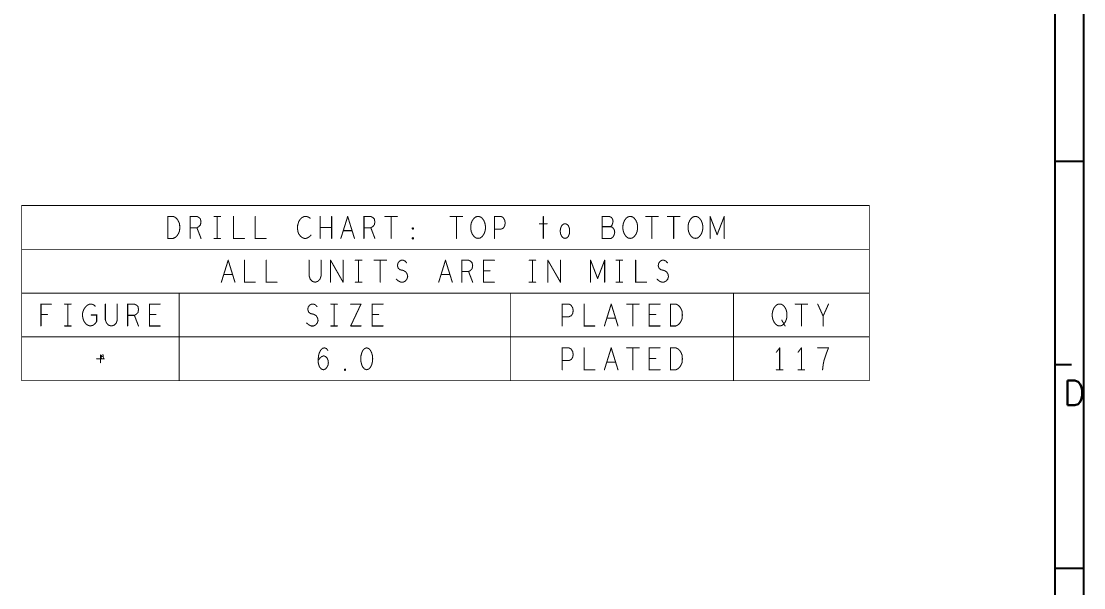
# Model space of a CAD drawing. Header units: millimetres. Extents: x 3362 to 3827, y -139 to 191.
# Drawn here: x 3673.3 to 3827.2, y -57.3 to 24.8 of the extents above; entities that cross this region are included whole.
import ezdxf

# ---------------------------------------------------------------- set-up
doc = ezdxf.new("R2010")
doc.units = ezdxf.units.MM
doc.header["$LTSCALE"] = 23.1
doc.linetypes.add('PHANTOM', pattern=[29.5, 9.5, -1.5, 3, -1.5, 3, -1.5, 9.5])
doc.layers.get('0').update_dxf_attribs({"linetype": 'CONTINUOUS'})
doc.layers.add('0PAPERF', color=2, linetype='PHANTOM', plot=False)
doc.styles.add('SIMPLEX', font='simplex.shx')

# ---------------------------------------------------------------- blocks, each defined once
blk = doc.blocks.new('PAD_R1')
at = {"const_width": 0.5}
blk.add_lwpolyline([(0.25, 0, 1), (-0.25, 0, 1)], format="xyb", close=True, dxfattribs=at)

msp = doc.modelspace()

# ---------------------------------------------------------------- linework, layer by layer
for p, q in [((3823.1, -133.51), (3823.1, 181.48)), ((3823.1, 4.52), (3827.23, 4.52)), ((3823.1, -24.97), (3825.46, -24.97)), ((3823.1, -54.46), (3827.23, -54.46))]:
    msp.add_line(p, q)
for points, const_width in [([(3673.31, -27.3), (3673.31, -1.9), (3796.15, -1.9), (3796.15, -27.3)], 0.127), ([(3694.5, -6.67), (3694.5, -3.49), (3695.28, -3.49), (3695.6, -3.65), (3695.83, -3.86), (3696.03, -4.18), (3696.19, -4.55), (3696.23, -5.08), (3696.19, -5.61), (3696.03, -5.98), (3695.83, -6.29), (3695.6, -6.51), (3695.28, -6.67)], 0.152), ([(3739.46, -6.67), (3739.14, -6.61), (3738.87, -6.4), (3738.63, -6.08), (3738.47, -5.71), (3738.39, -5.29), (3738.39, -4.87), (3738.47, -4.44), (3738.63, -4.07), (3738.87, -3.75), (3739.14, -3.54), (3739.46, -3.49), (3739.77, -3.54), (3740.05, -3.75), (3740.28, -4.07), (3740.44, -4.44), (3740.52, -4.87), (3740.52, -5.29), (3740.44, -5.71), (3740.28, -6.08), (3740.05, -6.4), (3739.77, -6.61)], 0.152), ([(3752.05, -6.67), (3751.82, -6.61), (3751.58, -6.4), (3751.42, -6.03), (3751.35, -5.61), (3751.42, -5.18), (3751.58, -4.81), (3751.82, -4.6), (3752.05, -4.55), (3752.29, -4.6), (3752.53, -4.81), (3752.68, -5.18), (3752.72, -5.61), (3752.68, -6.03), (3752.53, -6.4), (3752.29, -6.61)], 0.152), ([(3761.5, -6.67), (3761.19, -6.61), (3760.91, -6.4), (3760.68, -6.08), (3760.52, -5.71), (3760.44, -5.29), (3760.44, -4.87), (3760.52, -4.44), (3760.68, -4.07), (3760.91, -3.75), (3761.19, -3.54), (3761.5, -3.49), (3761.82, -3.54), (3762.09, -3.75), (3762.33, -4.07), (3762.49, -4.44), (3762.57, -4.87), (3762.57, -5.29), (3762.49, -5.71), (3762.33, -6.08), (3762.09, -6.4), (3761.82, -6.61)], 0.152), ([(3770.95, -6.67), (3770.64, -6.61), (3770.36, -6.4), (3770.13, -6.08), (3769.97, -5.71), (3769.89, -5.29), (3769.89, -4.87), (3769.97, -4.44), (3770.13, -4.07), (3770.36, -3.75), (3770.64, -3.54), (3770.95, -3.49), (3771.27, -3.54), (3771.54, -3.75), (3771.78, -4.07), (3771.94, -4.44), (3772.02, -4.87), (3772.02, -5.29), (3771.94, -5.71), (3771.78, -6.08), (3771.54, -6.4), (3771.27, -6.61)], 0.152), ([(3730.01, -5.34), (3729.93, -5.29), (3729.93, -5.18), (3730.01, -5.13), (3730.09, -5.18), (3730.09, -5.29)], 0.152), ([(3730.01, -6.77), (3729.93, -6.72), (3729.93, -6.61), (3730.01, -6.56), (3730.09, -6.61), (3730.09, -6.72)], 0.152), ([(3767.33, -19.37), (3767.33, -16.19), (3768.12, -16.19), (3768.43, -16.35), (3768.67, -16.56), (3768.87, -16.88), (3769.02, -17.25), (3769.06, -17.78), (3769.02, -18.31), (3768.87, -18.68), (3768.67, -18.99), (3768.43, -19.21), (3768.12, -19.37)], 0.152), ([(3783.16, -19.37), (3782.84, -19.31), (3782.57, -19.1), (3782.33, -18.78), (3782.17, -18.41), (3782.09, -17.99), (3782.09, -17.57), (3782.17, -17.14), (3782.33, -16.77), (3782.57, -16.45), (3782.84, -16.24), (3783.16, -16.19), (3783.47, -16.24), (3783.75, -16.45), (3783.98, -16.77), (3784.14, -17.14), (3784.22, -17.57), (3784.22, -17.99), (3784.14, -18.41), (3783.98, -18.78), (3783.75, -19.1), (3783.47, -19.31)], 0.152), ([(3723.31, -22.54), (3723, -22.65), (3722.76, -22.91), (3722.61, -23.23), (3722.49, -23.65), (3722.45, -24.13), (3722.49, -24.6), (3722.61, -25.03), (3722.76, -25.34), (3723, -25.61), (3723.31, -25.72), (3723.63, -25.61), (3723.87, -25.34), (3724.02, -25.03), (3724.14, -24.6), (3724.18, -24.13), (3724.14, -23.65), (3724.02, -23.23), (3723.87, -22.91), (3723.63, -22.65)], 0.152), ([(3767.33, -25.72), (3767.33, -22.54), (3768.12, -22.54), (3768.43, -22.7), (3768.67, -22.91), (3768.87, -23.23), (3769.02, -23.6), (3769.06, -24.13), (3769.02, -24.66), (3768.87, -25.03), (3768.67, -25.34), (3768.43, -25.56), (3768.12, -25.72)], 0.152), ([(3720.17, -25.82), (3720.09, -25.77), (3720.09, -25.66), (3720.17, -25.61), (3720.24, -25.66), (3720.24, -25.77)], 0.152)]:
    msp.add_lwpolyline(points, close=True, dxfattribs=dict(const_width=const_width))
for points, const_width in [([(3697.72, -6.67), (3697.72, -3.49), (3698.71, -3.49), (3699.02, -3.65), (3699.22, -3.86), (3699.3, -4.28), (3699.22, -4.71), (3698.98, -4.97), (3698.71, -5.13), (3697.72, -5.13)], 0.152), ([(3701.19, -3.49), (3702.13, -3.49)], 0.152), ([(3701.66, -3.49), (3701.66, -6.67)], 0.152), ([(3704.02, -3.49), (3704.02, -6.67), (3705.6, -6.67)], 0.152), ([(3707.17, -3.49), (3707.17, -6.67), (3708.75, -6.67)], 0.152), ([(3715.13, -3.75), (3714.89, -3.6), (3714.61, -3.49), (3714.3, -3.49), (3713.94, -3.65), (3713.67, -3.91), (3713.47, -4.23), (3713.31, -4.76), (3713.28, -5.24), (3713.35, -5.71), (3713.47, -6.03), (3713.71, -6.35), (3713.98, -6.56), (3714.26, -6.67), (3714.54, -6.67), (3714.81, -6.56), (3715.05, -6.4), (3715.24, -6.19)], 0.152), ([(3716.58, -6.67), (3716.58, -3.49)], 0.152), ([(3718.24, -3.49), (3718.24, -6.67)], 0.152), ([(3719.57, -6.67), (3720.56, -3.49)], 0.152), ([(3720.56, -3.49), (3721.54, -6.67)], 0.152), ([(3722.92, -6.67), (3722.92, -3.49), (3723.91, -3.49), (3724.22, -3.65), (3724.42, -3.86), (3724.5, -4.28), (3724.42, -4.71), (3724.18, -4.97), (3723.91, -5.13), (3722.92, -5.13)], 0.152), ([(3725.95, -3.49), (3727.76, -3.49)], 0.152), ([(3726.86, -3.49), (3726.86, -6.67)], 0.152), ([(3735.4, -3.49), (3737.21, -3.49)], 0.152), ([(3736.31, -3.49), (3736.31, -6.67)], 0.152), ([(3741.82, -6.67), (3741.82, -3.49), (3742.76, -3.49), (3743.08, -3.65), (3743.31, -4.02), (3743.39, -4.44), (3743.31, -4.87), (3743.12, -5.18), (3742.76, -5.34), (3741.82, -5.34)], 0.152), ([(3748.35, -4.55), (3749.46, -4.55)], 0.152), ([(3748.91, -3.49), (3748.91, -6.67)], 0.152), ([(3758.67, -4.97), (3758.83, -4.81), (3758.94, -4.55), (3759.02, -4.18), (3758.94, -3.86), (3758.79, -3.65), (3758.51, -3.49), (3757.45, -3.49), (3757.45, -6.67), (3758.75, -6.67), (3759.02, -6.45), (3759.18, -6.14), (3759.26, -5.77), (3759.18, -5.4), (3758.94, -5.08), (3758.67, -4.97), (3757.45, -4.97)], 0.152), ([(3763.75, -3.49), (3765.56, -3.49)], 0.152), ([(3764.65, -3.49), (3764.65, -6.67)], 0.152), ([(3766.9, -3.49), (3768.71, -3.49)], 0.152), ([(3767.8, -3.49), (3767.8, -6.67)], 0.152), ([(3773.08, -6.67), (3773.08, -3.49)], 0.152), ([(3773.08, -3.49), (3774.1, -6.14)], 0.152), ([(3774.1, -6.14), (3775.13, -3.49)], 0.152), ([(3775.13, -3.49), (3775.13, -6.67)], 0.152), ([(3698.71, -5.13), (3699.3, -6.67)], 0.152), ([(3718.24, -5.08), (3716.58, -5.08)], 0.152), ([(3721.19, -5.55), (3719.93, -5.55)], 0.152), ([(3723.91, -5.13), (3724.5, -6.67)], 0.152), ([(3701.19, -6.67), (3702.13, -6.67)], 0.152), ([(3673.31, -8.25), (3796.15, -8.25)], 0.127), ([(3702.25, -13.02), (3703.24, -9.84)], 0.152), ([(3703.24, -9.84), (3704.22, -13.02)], 0.152), ([(3705.6, -9.84), (3705.6, -13.02), (3707.17, -13.02)], 0.152), ([(3708.75, -9.84), (3708.75, -13.02), (3710.32, -13.02)], 0.152), ([(3714.97, -9.84), (3714.97, -12.12), (3715.13, -12.59), (3715.44, -12.91), (3715.83, -13.02), (3716.23, -12.91), (3716.54, -12.59), (3716.7, -12.12), (3716.7, -9.84)], 0.152), ([(3718.08, -13.02), (3718.08, -9.84)], 0.152), ([(3718.08, -9.84), (3719.89, -13.02)], 0.152), ([(3719.89, -13.02), (3719.89, -9.84)], 0.152), ([(3721.66, -9.84), (3722.61, -9.84)], 0.152), ([(3722.13, -9.84), (3722.13, -13.02)], 0.152), ([(3724.38, -9.84), (3726.19, -9.84)], 0.152), ([(3725.28, -9.84), (3725.28, -13.02)], 0.152), ([(3727.61, -12.59), (3727.92, -12.86), (3728.28, -13.02), (3728.59, -13.02), (3728.91, -12.86), (3729.14, -12.59), (3729.26, -12.22), (3729.18, -11.85), (3728.98, -11.53), (3728.63, -11.32), (3728.16, -11.22), (3727.88, -11), (3727.76, -10.63), (3727.84, -10.26), (3728.04, -10), (3728.31, -9.84), (3728.59, -9.84), (3728.87, -9.95), (3729.1, -10.21)], 0.152), ([(3733.75, -13.02), (3734.73, -9.84)], 0.152), ([(3734.73, -9.84), (3735.72, -13.02)], 0.152), ([(3737.09, -13.02), (3737.09, -9.84), (3738.08, -9.84), (3738.39, -10), (3738.59, -10.21), (3738.67, -10.63), (3738.59, -11.06), (3738.35, -11.32), (3738.08, -11.48), (3737.09, -11.48)], 0.152), ([(3741.82, -13.02), (3740.24, -13.02), (3740.24, -9.84), (3741.82, -9.84)], 0.152), ([(3746.86, -9.84), (3747.8, -9.84)], 0.152), ([(3747.33, -9.84), (3747.33, -13.02)], 0.152), ([(3749.57, -13.02), (3749.57, -9.84)], 0.152), ([(3749.57, -9.84), (3751.39, -13.02)], 0.152), ([(3751.39, -13.02), (3751.39, -9.84)], 0.152), ([(3755.76, -13.02), (3755.76, -9.84)], 0.152), ([(3755.76, -9.84), (3756.78, -12.49)], 0.152), ([(3756.78, -12.49), (3757.8, -9.84)], 0.152), ([(3757.8, -9.84), (3757.8, -13.02)], 0.152), ([(3759.46, -9.84), (3760.4, -9.84)], 0.152), ([(3759.93, -9.84), (3759.93, -13.02)], 0.152), ([(3762.29, -9.84), (3762.29, -13.02), (3763.87, -13.02)], 0.152), ([(3765.4, -12.59), (3765.72, -12.86), (3766.07, -13.02), (3766.39, -13.02), (3766.7, -12.86), (3766.94, -12.59), (3767.05, -12.22), (3766.98, -11.85), (3766.78, -11.53), (3766.42, -11.32), (3765.95, -11.22), (3765.68, -11), (3765.56, -10.63), (3765.64, -10.26), (3765.83, -10), (3766.11, -9.84), (3766.39, -9.84), (3766.66, -9.95), (3766.9, -10.21)], 0.152), ([(3703.87, -11.9), (3702.61, -11.9)], 0.152), ([(3735.36, -11.9), (3734.1, -11.9)], 0.152), ([(3738.08, -11.48), (3738.67, -13.02)], 0.152), ([(3741.19, -11.37), (3740.24, -11.37)], 0.152), ([(3721.66, -13.02), (3722.61, -13.02)], 0.152), ([(3746.86, -13.02), (3747.8, -13.02)], 0.152), ([(3759.46, -13.02), (3760.4, -13.02)], 0.152), ([(3673.31, -14.6), (3796.15, -14.6)], 0.127), ([(3696.15, -14.6), (3696.15, -27.3)], 0.127), ([(3744.18, -14.6), (3744.18, -27.3)], 0.127), ([(3776.46, -14.6), (3776.46, -27.3)], 0.127), ([(3676.11, -19.37), (3676.11, -16.19), (3677.61, -16.19)], 0.152), ([(3679.54, -16.19), (3680.48, -16.19)], 0.152), ([(3680.01, -16.19), (3680.01, -19.37)], 0.152), ([(3683.39, -17.78), (3684.18, -17.78), (3684.18, -18.73), (3683.94, -19.05), (3683.67, -19.26), (3683.28, -19.37), (3682.88, -19.26), (3682.61, -19.05), (3682.37, -18.73), (3682.21, -18.36), (3682.13, -17.94), (3682.13, -17.57), (3682.21, -17.25), (3682.37, -16.88), (3682.61, -16.56), (3682.84, -16.35), (3683.16, -16.19), (3683.43, -16.19), (3683.75, -16.3), (3683.98, -16.51)], 0.152), ([(3685.44, -16.19), (3685.44, -18.47), (3685.6, -18.94), (3685.91, -19.26), (3686.31, -19.37), (3686.7, -19.26), (3687.02, -18.94), (3687.17, -18.47), (3687.17, -16.19)], 0.152), ([(3688.67, -19.37), (3688.67, -16.19), (3689.65, -16.19), (3689.97, -16.35), (3690.17, -16.56), (3690.24, -16.98), (3690.17, -17.41), (3689.93, -17.67), (3689.65, -17.83), (3688.67, -17.83)], 0.152), ([(3693.39, -19.37), (3691.82, -19.37), (3691.82, -16.19), (3693.39, -16.19)], 0.152), ([(3714.61, -18.94), (3714.93, -19.21), (3715.28, -19.37), (3715.6, -19.37), (3715.91, -19.21), (3716.15, -18.94), (3716.27, -18.57), (3716.19, -18.2), (3715.99, -17.88), (3715.64, -17.67), (3715.17, -17.57), (3714.89, -17.35), (3714.77, -16.98), (3714.85, -16.61), (3715.05, -16.35), (3715.32, -16.19), (3715.6, -16.19), (3715.87, -16.3), (3716.11, -16.56)], 0.152), ([(3718.12, -16.19), (3719.06, -16.19)], 0.152), ([(3718.59, -16.19), (3718.59, -19.37)], 0.152), ([(3720.99, -16.19), (3722.49, -16.19)], 0.152), ([(3722.49, -16.19), (3720.99, -19.37)], 0.152), ([(3725.68, -19.37), (3724.1, -19.37), (3724.1, -16.19), (3725.68, -16.19)], 0.152), ([(3751.66, -19.37), (3751.66, -16.19), (3752.61, -16.19), (3752.92, -16.35), (3753.16, -16.72), (3753.24, -17.14), (3753.16, -17.57), (3752.96, -17.88), (3752.61, -18.04), (3751.66, -18.04)], 0.152), ([(3754.81, -16.19), (3754.81, -19.37), (3756.39, -19.37)], 0.152), ([(3757.76, -19.37), (3758.75, -16.19)], 0.152), ([(3758.75, -16.19), (3759.73, -19.37)], 0.152), ([(3760.99, -16.19), (3762.8, -16.19)], 0.152), ([(3761.9, -16.19), (3761.9, -19.37)], 0.152), ([(3765.83, -19.37), (3764.26, -19.37), (3764.26, -16.19), (3765.83, -16.19)], 0.152), ([(3785.4, -16.19), (3787.21, -16.19)], 0.152), ([(3786.31, -16.19), (3786.31, -19.37)], 0.152), ([(3789.46, -19.37), (3789.46, -17.94), (3788.67, -16.19)], 0.152), ([(3790.24, -16.19), (3789.46, -17.94)], 0.152), ([(3677.05, -17.72), (3676.11, -17.72)], 0.152), ([(3689.65, -17.83), (3690.24, -19.37)], 0.152), ([(3692.76, -17.72), (3691.82, -17.72)], 0.152), ([(3725.05, -17.72), (3724.1, -17.72)], 0.152), ([(3759.38, -18.25), (3758.12, -18.25)], 0.152), ([(3765.2, -17.72), (3764.26, -17.72)], 0.152), ([(3783.47, -18.52), (3783.94, -19.37)], 0.152), ([(3679.54, -19.37), (3680.48, -19.37)], 0.152), ([(3718.12, -19.37), (3719.06, -19.37)], 0.152), ([(3720.99, -19.37), (3722.49, -19.37)], 0.152), ([(3673.31, -20.95), (3796.15, -20.95)], 0.127), ([(3716.27, -24.39), (3716.54, -24.02), (3716.78, -23.81), (3717.09, -23.7), (3717.37, -23.81), (3717.57, -24.02), (3717.72, -24.34), (3717.76, -24.71), (3717.72, -25.03), (3717.57, -25.34), (3717.33, -25.61), (3717.05, -25.72), (3716.74, -25.61), (3716.46, -25.29), (3716.31, -24.82), (3716.27, -24.29), (3716.35, -23.6), (3716.46, -23.23), (3716.66, -22.86), (3716.94, -22.59), (3717.21, -22.54), (3717.49, -22.65), (3717.68, -22.91)], 0.152), ([(3751.66, -25.72), (3751.66, -22.54), (3752.61, -22.54), (3752.92, -22.7), (3753.16, -23.07), (3753.24, -23.49), (3753.16, -23.92), (3752.96, -24.23), (3752.61, -24.39), (3751.66, -24.39)], 0.152), ([(3754.81, -22.54), (3754.81, -25.72), (3756.39, -25.72)], 0.152), ([(3757.76, -25.72), (3758.75, -22.54)], 0.152), ([(3758.75, -22.54), (3759.73, -25.72)], 0.152), ([(3760.99, -22.54), (3762.8, -22.54)], 0.152), ([(3761.9, -22.54), (3761.9, -25.72)], 0.152), ([(3765.83, -25.72), (3764.26, -25.72), (3764.26, -22.54), (3765.83, -22.54)], 0.152), ([(3783.16, -22.54), (3782.68, -23.18)], 0.152), ([(3783.16, -25.72), (3783.16, -22.54)], 0.152), ([(3786.31, -22.54), (3785.83, -23.18)], 0.152), ([(3786.31, -25.72), (3786.31, -22.54)], 0.152), ([(3790.24, -22.54), (3788.67, -22.54)], 0.152), ([(3789.38, -25.72), (3789.46, -25.03), (3789.57, -24.45), (3789.73, -23.92), (3789.93, -23.33), (3790.24, -22.54)], 0.152), ([(3685.3, -24.13), (3684.16, -24.13)], 0.127), ([(3684.73, -23.56), (3684.73, -24.7)], 0.127), ([(3684.78, -23.92), (3684.9, -23.91)], 0.0955), ([(3684.78, -23.82), (3684.91, -23.84)], 0.0754), ([(3684.79, -23.77), (3684.91, -23.79)], 0.0754), ([(3684.81, -24.03), (3684.92, -23.98)], 0.0939), ([(3684.81, -23.69), (3684.93, -23.74)], 0.0727), ([(3684.83, -23.81), (3684.91, -23.9)], 0.0945), ([(3684.86, -23.61), (3684.96, -23.68)], 0.0818), ([(3684.88, -24.13), (3684.96, -24.03)], 0.0879), ([(3684.9, -23.75), (3684.97, -23.86)], 0.0687), ([(3684.93, -23.54), (3685, -23.64)], 0.0821), ([(3684.97, -24.18), (3685, -24.06)], 0.0785), ([(3684.98, -23.71), (3685.01, -23.84)], 0.0785), ([(3685.02, -23.5), (3685.04, -23.62)], 0.0672), ([(3685.08, -24.18), (3685.04, -24.06)], 0.0692), ([(3685.09, -23.71), (3685.05, -23.84)], 0.0695), ([(3685.16, -24.13), (3685.08, -24.04)], 0.0743), ([(3685.12, -23.5), (3685.08, -23.63)], 0.0695), ([(3685.17, -23.75), (3685.09, -23.85)], 0.0609), ([(3685.2, -23.55), (3685.11, -23.64)], 0.0675), ([(3685.22, -23.82), (3685.12, -23.89)], 0.0687), ([(3685.22, -24.07), (3685.12, -24)], 0.0687), ([(3685.26, -23.9), (3685.13, -23.92)], 0.0675), ([(3685.26, -23.99), (3685.13, -23.96)], 0.058), ([(3759.38, -24.6), (3758.12, -24.6)], 0.152), ([(3765.2, -24.07), (3764.26, -24.07)], 0.152), ([(3782.68, -25.72), (3783.63, -25.72)], 0.152), ([(3785.83, -25.72), (3786.78, -25.72)], 0.152)]:
    msp.add_lwpolyline(points, dxfattribs=dict(const_width=const_width))
at = {"layer": '0PAPERF'}
msp.add_line((3827.23, -139.45), (3827.23, 191.39), dxfattribs=at)

# ---------------------------------------------------------------- block references
for p, xscale, yscale in [((3701.19, -3.49), 0.1524, 0.1524), ((3701.66, -3.49), 0.1524, 0.1524), ((3702.13, -3.49), 0.1524, 0.1524), ((3704.02, -3.49), 0.1524, 0.1524), ((3707.17, -3.49), 0.1524, 0.1524), ((3715.13, -3.75), 0.1524, 0.1524), ((3716.58, -3.49), 0.1524, 0.1524), ((3718.24, -3.49), 0.1524, 0.1524), ((3720.56, -3.49), 0.1524, 0.1524), ((3720.56, -3.49), 0.1524, 0.1524), ((3725.95, -3.49), 0.1524, 0.1524), ((3726.86, -3.49), 0.1524, 0.1524), ((3727.76, -3.49), 0.1524, 0.1524), ((3735.4, -3.49), 0.1524, 0.1524), ((3736.31, -3.49), 0.1524, 0.1524), ((3737.21, -3.49), 0.1524, 0.1524), ((3748.35, -4.55), 0.1524, 0.1524), ((3748.91, -3.49), 0.1524, 0.1524), ((3749.46, -4.55), 0.1524, 0.1524), ((3763.75, -3.49), 0.1524, 0.1524), ((3764.65, -3.49), 0.1524, 0.1524), ((3765.56, -3.49), 0.1524, 0.1524), ((3766.9, -3.49), 0.1524, 0.1524), ((3767.8, -3.49), 0.1524, 0.1524), ((3768.71, -3.49), 0.1524, 0.1524), ((3773.08, -3.49), 0.1524, 0.1524), ((3773.08, -3.49), 0.1524, 0.1524), ((3775.13, -3.49), 0.1524, 0.1524), ((3775.13, -3.49), 0.1524, 0.1524), ((3697.72, -5.13), 0.1524, 0.1524), ((3698.71, -5.13), 0.1524, 0.1524), ((3715.24, -6.19), 0.1524, 0.1524), ((3716.58, -5.08), 0.1524, 0.1524), ((3718.24, -5.08), 0.1524, 0.1524), ((3719.93, -5.55), 0.1524, 0.1524), ((3721.19, -5.55), 0.1524, 0.1524), ((3722.92, -5.13), 0.1524, 0.1524), ((3723.91, -5.13), 0.1524, 0.1524), ((3741.82, -5.34), 0.1524, 0.1524), ((3757.45, -4.97), 0.1524, 0.1524), ((3758.67, -4.97), 0.1524, 0.1524), ((3774.1, -6.14), 0.1524, 0.1524), ((3774.1, -6.14), 0.1524, 0.1524), ((3697.72, -6.67), 0.1524, 0.1524), ((3699.3, -6.67), 0.1524, 0.1524), ((3701.19, -6.67), 0.1524, 0.1524), ((3701.66, -6.67), 0.1524, 0.1524), ((3702.13, -6.67), 0.1524, 0.1524), ((3705.6, -6.67), 0.1524, 0.1524), ((3708.75, -6.67), 0.1524, 0.1524), ((3716.58, -6.67), 0.1524, 0.1524), ((3718.24, -6.67), 0.1524, 0.1524), ((3719.57, -6.67), 0.1524, 0.1524), ((3721.54, -6.67), 0.1524, 0.1524), ((3722.92, -6.67), 0.1524, 0.1524), ((3724.5, -6.67), 0.1524, 0.1524), ((3726.86, -6.67), 0.1524, 0.1524), ((3736.31, -6.67), 0.1524, 0.1524), ((3741.82, -6.67), 0.1524, 0.1524), ((3748.91, -6.67), 0.1524, 0.1524), ((3764.65, -6.67), 0.1524, 0.1524), ((3767.8, -6.67), 0.1524, 0.1524), ((3773.08, -6.67), 0.1524, 0.1524), ((3775.13, -6.67), 0.1524, 0.1524), ((3673.31, -8.25), 0.127, 0.127), ((3796.15, -8.25), 0.127, 0.127), ((3703.24, -9.84), 0.1524, 0.1524), ((3703.24, -9.84), 0.1524, 0.1524), ((3705.6, -9.84), 0.1524, 0.1524), ((3708.75, -9.84), 0.1524, 0.1524), ((3714.97, -9.84), 0.1524, 0.1524), ((3716.7, -9.84), 0.1524, 0.1524), ((3718.08, -9.84), 0.1524, 0.1524), ((3718.08, -9.84), 0.1524, 0.1524), ((3719.89, -9.84), 0.1524, 0.1524), ((3721.66, -9.84), 0.1524, 0.1524), ((3722.13, -9.84), 0.1524, 0.1524), ((3722.61, -9.84), 0.1524, 0.1524), ((3724.38, -9.84), 0.1524, 0.1524), ((3725.28, -9.84), 0.1524, 0.1524), ((3726.19, -9.84), 0.1524, 0.1524), ((3729.1, -10.21), 0.1524, 0.1524), ((3734.73, -9.84), 0.1524, 0.1524), ((3734.73, -9.84), 0.1524, 0.1524), ((3741.82, -9.84), 0.1524, 0.1524), ((3746.86, -9.84), 0.1524, 0.1524), ((3747.33, -9.84), 0.1524, 0.1524), ((3747.8, -9.84), 0.1524, 0.1524), ((3749.57, -9.84), 0.1524, 0.1524), ((3749.57, -9.84), 0.1524, 0.1524), ((3751.39, -9.84), 0.1524, 0.1524), ((3755.76, -9.84), 0.1524, 0.1524), ((3755.76, -9.84), 0.1524, 0.1524), ((3757.8, -9.84), 0.1524, 0.1524), ((3757.8, -9.84), 0.1524, 0.1524), ((3759.46, -9.84), 0.1524, 0.1524), ((3759.93, -9.84), 0.1524, 0.1524), ((3760.4, -9.84), 0.1524, 0.1524), ((3762.29, -9.84), 0.1524, 0.1524), ((3766.9, -10.21), 0.1524, 0.1524), ((3702.61, -11.9), 0.1524, 0.1524), ((3703.87, -11.9), 0.1524, 0.1524), ((3734.1, -11.9), 0.1524, 0.1524), ((3735.36, -11.9), 0.1524, 0.1524), ((3737.09, -11.48), 0.1524, 0.1524), ((3738.08, -11.48), 0.1524, 0.1524), ((3740.24, -11.37), 0.1524, 0.1524), ((3741.19, -11.37), 0.1524, 0.1524), ((3702.25, -13.02), 0.1524, 0.1524), ((3704.22, -13.02), 0.1524, 0.1524), ((3707.17, -13.02), 0.1524, 0.1524), ((3710.32, -13.02), 0.1524, 0.1524), ((3718.08, -13.02), 0.1524, 0.1524), ((3719.89, -13.02), 0.1524, 0.1524), ((3719.89, -13.02), 0.1524, 0.1524), ((3721.66, -13.02), 0.1524, 0.1524), ((3722.13, -13.02), 0.1524, 0.1524), ((3722.61, -13.02), 0.1524, 0.1524), ((3725.28, -13.02), 0.1524, 0.1524), ((3727.61, -12.59), 0.1524, 0.1524), ((3733.75, -13.02), 0.1524, 0.1524), ((3735.72, -13.02), 0.1524, 0.1524), ((3737.09, -13.02), 0.1524, 0.1524), ((3738.67, -13.02), 0.1524, 0.1524), ((3741.82, -13.02), 0.1524, 0.1524), ((3746.86, -13.02), 0.1524, 0.1524), ((3747.33, -13.02), 0.1524, 0.1524), ((3747.8, -13.02), 0.1524, 0.1524), ((3749.57, -13.02), 0.1524, 0.1524), ((3751.39, -13.02), 0.1524, 0.1524), ((3751.39, -13.02), 0.1524, 0.1524), ((3755.76, -13.02), 0.1524, 0.1524), ((3756.78, -12.49), 0.1524, 0.1524), ((3756.78, -12.49), 0.1524, 0.1524), ((3757.8, -13.02), 0.1524, 0.1524), ((3759.46, -13.02), 0.1524, 0.1524), ((3759.93, -13.02), 0.1524, 0.1524), ((3760.4, -13.02), 0.1524, 0.1524), ((3763.87, -13.02), 0.1524, 0.1524), ((3765.4, -12.59), 0.1524, 0.1524), ((3673.31, -14.6), 0.127, 0.127), ((3696.15, -14.6), 0.127, 0.127), ((3744.18, -14.6), 0.127, 0.127), ((3776.46, -14.6), 0.127, 0.127), ((3796.15, -14.6), 0.127, 0.127), ((3677.61, -16.19), 0.1524, 0.1524), ((3679.54, -16.19), 0.1524, 0.1524), ((3680.01, -16.19), 0.1524, 0.1524), ((3680.48, -16.19), 0.1524, 0.1524), ((3683.98, -16.51), 0.1524, 0.1524), ((3685.44, -16.19), 0.1524, 0.1524), ((3687.17, -16.19), 0.1524, 0.1524), ((3693.39, -16.19), 0.1524, 0.1524), ((3716.11, -16.56), 0.1524, 0.1524), ((3718.12, -16.19), 0.1524, 0.1524), ((3718.59, -16.19), 0.1524, 0.1524), ((3719.06, -16.19), 0.1524, 0.1524), ((3720.99, -16.19), 0.1524, 0.1524), ((3722.49, -16.19), 0.1524, 0.1524), ((3722.49, -16.19), 0.1524, 0.1524), ((3725.68, -16.19), 0.1524, 0.1524), ((3754.81, -16.19), 0.1524, 0.1524), ((3758.75, -16.19), 0.1524, 0.1524), ((3758.75, -16.19), 0.1524, 0.1524), ((3760.99, -16.19), 0.1524, 0.1524), ((3761.9, -16.19), 0.1524, 0.1524), ((3762.8, -16.19), 0.1524, 0.1524), ((3765.83, -16.19), 0.1524, 0.1524), ((3785.4, -16.19), 0.1524, 0.1524), ((3786.31, -16.19), 0.1524, 0.1524), ((3787.21, -16.19), 0.1524, 0.1524), ((3788.67, -16.19), 0.1524, 0.1524), ((3790.24, -16.19), 0.1524, 0.1524), ((3676.11, -17.72), 0.1524, 0.1524), ((3677.05, -17.72), 0.1524, 0.1524), ((3683.39, -17.78), 0.1524, 0.1524), ((3688.67, -17.83), 0.1524, 0.1524), ((3689.65, -17.83), 0.1524, 0.1524), ((3691.82, -17.72), 0.1524, 0.1524), ((3692.76, -17.72), 0.1524, 0.1524), ((3724.1, -17.72), 0.1524, 0.1524), ((3725.05, -17.72), 0.1524, 0.1524), ((3751.66, -18.04), 0.1524, 0.1524), ((3758.12, -18.25), 0.1524, 0.1524), ((3759.38, -18.25), 0.1524, 0.1524), ((3764.26, -17.72), 0.1524, 0.1524), ((3765.2, -17.72), 0.1524, 0.1524), ((3783.47, -18.52), 0.1524, 0.1524), ((3789.46, -17.94), 0.1524, 0.1524), ((3676.11, -19.37), 0.1524, 0.1524), ((3679.54, -19.37), 0.1524, 0.1524), ((3680.01, -19.37), 0.1524, 0.1524), ((3680.48, -19.37), 0.1524, 0.1524), ((3688.67, -19.37), 0.1524, 0.1524), ((3690.24, -19.37), 0.1524, 0.1524), ((3693.39, -19.37), 0.1524, 0.1524), ((3714.61, -18.94), 0.1524, 0.1524), ((3718.12, -19.37), 0.1524, 0.1524), ((3718.59, -19.37), 0.1524, 0.1524), ((3719.06, -19.37), 0.1524, 0.1524), ((3720.99, -19.37), 0.1524, 0.1524), ((3720.99, -19.37), 0.1524, 0.1524), ((3722.49, -19.37), 0.1524, 0.1524), ((3725.68, -19.37), 0.1524, 0.1524), ((3751.66, -19.37), 0.1524, 0.1524), ((3756.39, -19.37), 0.1524, 0.1524), ((3757.76, -19.37), 0.1524, 0.1524), ((3759.73, -19.37), 0.1524, 0.1524), ((3761.9, -19.37), 0.1524, 0.1524), ((3765.83, -19.37), 0.1524, 0.1524), ((3783.94, -19.37), 0.1524, 0.1524), ((3786.31, -19.37), 0.1524, 0.1524), ((3789.46, -19.37), 0.1524, 0.1524), ((3673.31, -20.95), 0.127, 0.127), ((3796.15, -20.95), 0.127, 0.127), ((3717.68, -22.91), 0.1524, 0.1524), ((3754.81, -22.54), 0.1524, 0.1524), ((3758.75, -22.54), 0.1524, 0.1524), ((3758.75, -22.54), 0.1524, 0.1524), ((3760.99, -22.54), 0.1524, 0.1524), ((3761.9, -22.54), 0.1524, 0.1524), ((3762.8, -22.54), 0.1524, 0.1524), ((3765.83, -22.54), 0.1524, 0.1524), ((3783.16, -22.54), 0.1524, 0.1524), ((3783.16, -22.54), 0.1524, 0.1524), ((3786.31, -22.54), 0.1524, 0.1524), ((3786.31, -22.54), 0.1524, 0.1524), ((3788.67, -22.54), 0.1524, 0.1524), ((3790.24, -22.54), 0.1524, 0.1524), ((3790.24, -22.54), 0.1524, 0.1524), ((3684.16, -24.13), 0.127, 0.127), ((3684.73, -23.56), 0.127, 0.127), ((3684.73, -24.7), 0.127, 0.127), ((3684.84, -23.87), 0.127, 0.127), ((3684.84, -23.89), 0.127, 0.127), ((3684.85, -23.97), 0.127, 0.127), ((3684.86, -23.75), 0.127, 0.127), ((3684.88, -23.68), 0.127, 0.127), ((3684.88, -24.05), 0.127, 0.127), ((3684.9, -23.82), 0.127, 0.127), ((3684.93, -23.61), 0.127, 0.127), ((3684.95, -24.11), 0.127, 0.127), ((3684.96, -23.78), 0.127, 0.127), ((3685, -23.57), 0.127, 0.127), ((3685.03, -24.13), 0.127, 0.127), ((3685.04, -23.77), 0.127, 0.127), ((3685.07, -23.56), 0.127, 0.127), ((3685.09, -24.11), 0.127, 0.127), ((3685.1, -23.78), 0.127, 0.127), ((3685.13, -23.58), 0.127, 0.127), ((3685.15, -23.82), 0.127, 0.127), ((3685.15, -24.06), 0.127, 0.127), ((3685.18, -23.62), 0.127, 0.127), ((3685.19, -23.88), 0.127, 0.127), ((3685.19, -24), 0.127, 0.127), ((3685.2, -23.95), 0.127, 0.127), ((3685.3, -24.13), 0.127, 0.127), ((3716.27, -24.39), 0.1524, 0.1524), ((3751.66, -24.39), 0.1524, 0.1524), ((3758.12, -24.6), 0.1524, 0.1524), ((3759.38, -24.6), 0.1524, 0.1524), ((3764.26, -24.07), 0.1524, 0.1524), ((3765.2, -24.07), 0.1524, 0.1524), ((3782.68, -23.18), 0.1524, 0.1524), ((3785.83, -23.18), 0.1524, 0.1524), ((3751.66, -25.72), 0.1524, 0.1524), ((3756.39, -25.72), 0.1524, 0.1524), ((3757.76, -25.72), 0.1524, 0.1524), ((3759.73, -25.72), 0.1524, 0.1524), ((3761.9, -25.72), 0.1524, 0.1524), ((3765.83, -25.72), 0.1524, 0.1524), ((3782.68, -25.72), 0.1524, 0.1524), ((3783.16, -25.72), 0.1524, 0.1524), ((3783.63, -25.72), 0.1524, 0.1524), ((3785.83, -25.72), 0.1524, 0.1524), ((3786.31, -25.72), 0.1524, 0.1524), ((3786.78, -25.72), 0.1524, 0.1524), ((3789.38, -25.72), 0.1524, 0.1524), ((3696.15, -27.3), 0.127, 0.127), ((3744.18, -27.3), 0.127, 0.127), ((3776.46, -27.3), 0.127, 0.127)]:
    msp.add_blockref('PAD_R1', p, dxfattribs=dict(xscale=xscale, yscale=yscale))

# ---------------------------------------------------------------- texts
at = {"style": 'SIMPLEX'}
msp.add_text('D', height=3.59, dxfattribs=at).set_placement((3824.25, -30.87))

doc.saveas('drawing.dxf')
